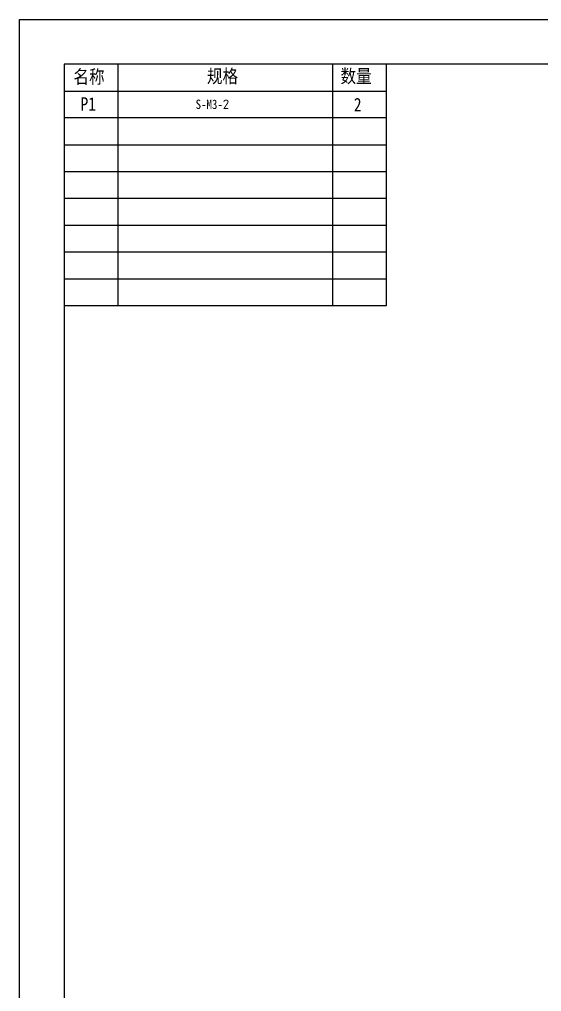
# Model space of a CAD drawing. Header units: millimetres. Extents: x -177 to 18421, y -5017 to 3255.
# Drawn here: x 15423 to 15715, y 1457 to 2000 of the extents above; entities that cross this region are included whole.
import ezdxf

# ---------------------------------------------------------------- set-up
doc = ezdxf.new("R2010")
doc.units = ezdxf.units.MM
doc.header["$LTSCALE"] = 46.255
doc.layers.get('0').update_dxf_attribs({"linetype": 'CONTINUOUS'})
doc.styles.get("Standard").update_dxf_attribs({"font": 'txt', "width": 0.85})

msp = doc.modelspace()

# ---------------------------------------------------------------- linework, layer by layer
at = {"color": 7, "linetype": 'Continuous'}
for p, q in [((15423.169, 1159.458), (15423.169, 2000.458)), ((15423.169, 2000.458), (16612.169, 2000.458))]:
    msp.add_line(p, q, dxfattribs=at)
at = {"color": 7, "true_color": 0xffffff}
for p, q in [((15478.169, 1975.458), (15478.169, 1930.458)), ((15598.169, 1975.458), (15598.169, 1930.458)), ((15628.169, 1975.458), (15628.169, 1930.458)), ((15478.169, 1930.458), (15478.169, 1840.458)), ((15598.169, 1930.458), (15598.169, 1840.458)), ((15628.169, 1930.458), (15628.169, 1840.458))]:
    msp.add_line(p, q, dxfattribs=at)
at = {"color": 7, "linetype": 'Continuous'}
msp.add_lwpolyline([(15448.169, 1184.458), (16587.169, 1184.458), (16587.169, 1975.458), (15448.169, 1975.458)], close=True, dxfattribs=at)
at = {"color": 7, "true_color": 0xffffff}
for points in [[(15448.169, 1960.458), (15628.169, 1960.458)], [(15628.169, 1945.458), (15448.169, 1945.458)], [(15448.169, 1930.458), (15628.169, 1930.458)], [(15448.169, 1915.458), (15628.169, 1915.458)], [(15628.169, 1900.458), (15448.169, 1900.458)], [(15448.169, 1885.458), (15628.169, 1885.458)], [(15628.169, 1870.458), (15448.169, 1870.458)], [(15448.169, 1855.458), (15628.169, 1855.458)], [(15628.169, 1840.458), (15448.169, 1840.458)]]:
    msp.add_lwpolyline(points, dxfattribs=at)

# ---------------------------------------------------------------- texts
at = {"lineweight": -3, "char_height": 7.5163, "width": 32.26492, "attachment_point": 5}
for s, insert in [('{\\fSimSun|b0|i0|c134|p54;名称}', (15462.061, 1968.042)), ('{\\fSimSun|b0|i0|c134|p54;规格}', (15536.669, 1968.35)), ('{\\fSimSun|b0|i0|c134|p54;数量}', (15611.301, 1968.371)), ('{\\fSimSun|b0|i0|c134|p54;2}', (15612.208, 1952.883))]:
    msp.add_mtext(s, dxfattribs=dict(at, insert=insert))
at = {"color": 1, "lineweight": -3, "insert": (15461.63, 1953.237), "char_height": 7.5163, "width": 32.26492, "attachment_point": 5}
msp.add_mtext('{\\fSimSun|b0|i0|c134|p54;P1}', dxfattribs=at)
at = {"insert": (15531.024, 1953.005), "char_height": 5.25, "width": 100.18624, "attachment_point": 5}
msp.add_mtext('{\\fSimSun|b0|i0|c134|p54;S-M3-\\fISOCPEUR|b0|i0|c0|p34;\\W1;2}', dxfattribs=at)

doc.saveas('drawing.dxf')
